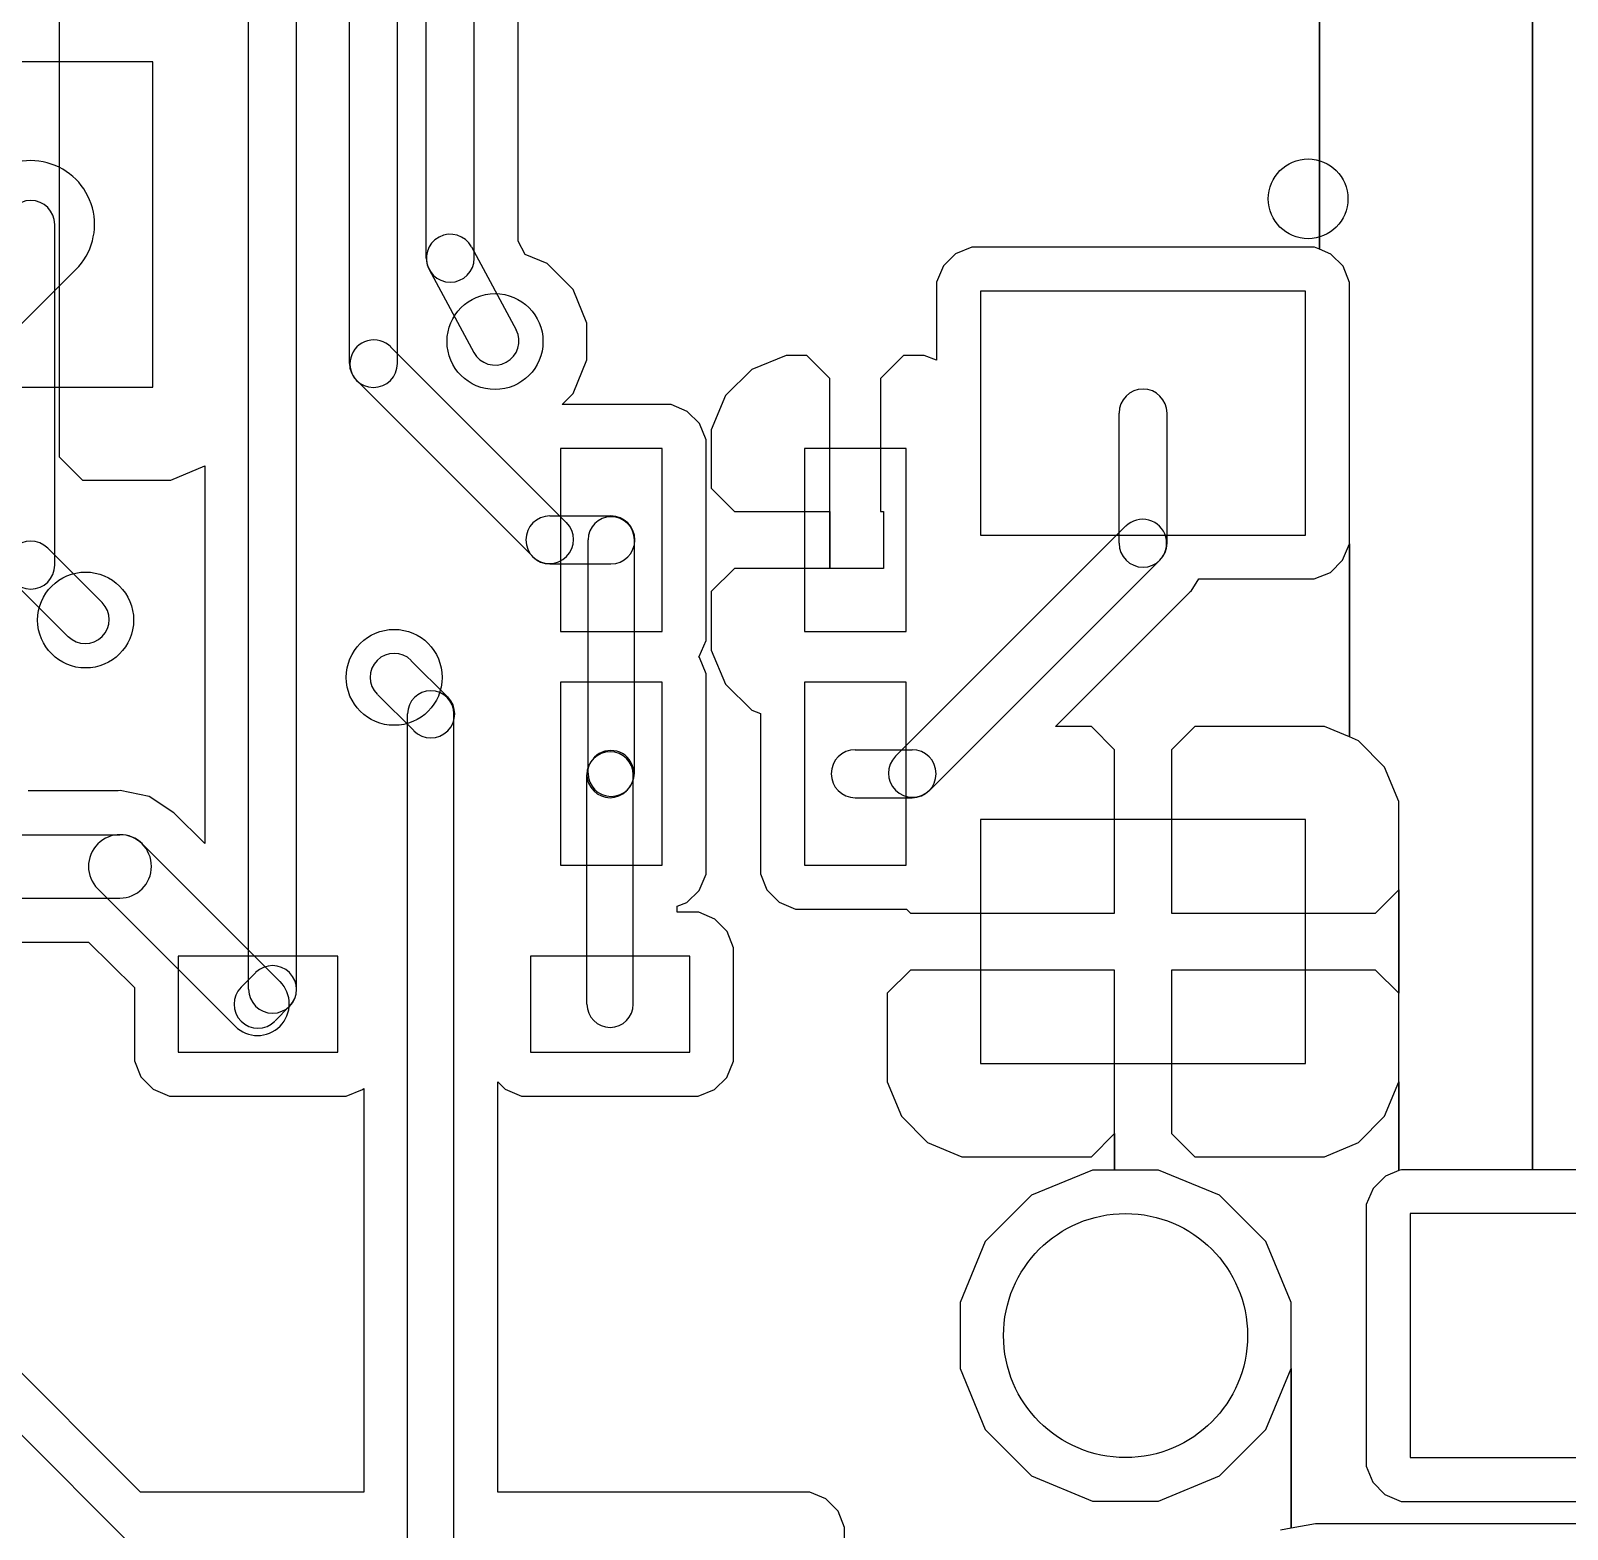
# Model space of a CAD drawing. Extents: x 32880 to 68030, y 27285 to 49782.
# Drawn here: x 52500 to 56280, y 32540 to 36226 of the extents above; entities that cross this region are included whole.
import ezdxf

# ---------------------------------------------------------------- set-up
doc = ezdxf.new("R2010")
doc.units = 0
doc.layers.add('BLACK', color=1, linetype='CONTINUOUS')

msp = doc.modelspace()

# ---------------------------------------------------------------- linework, layer by layer
at = {"layer": 'BLACK'}
for p, q in [((53473, 35666), (53473, 38426)), ((53591, 35666), (53591, 38426)), ((53699, 35708), (53699, 38426)), ((53699, 35708), (53699, 38426)), ((53284, 35407), (53284, 38241)), ((53402, 35407), (53402, 38241)), ((53036, 33868), (53036, 38126)), ((53154, 33868), (53154, 38126)), ((56194, 33424), (56194, 37275)), ((56194, 37275), (56194, 33424)), ((56194, 33424), (56194, 37275)), ((56194, 37275), (56194, 33424)), ((55670, 35688), (55670, 37148)), ((55670, 37148), (55670, 35688)), ((55670, 35688), (55670, 37148)), ((55670, 37148), (55670, 35688)), ((52570, 36321), (52570, 35849)), ((52570, 36321), (52570, 35849)), ((52800, 36149), (52200, 36149)), ((52800, 35349), (52800, 36149)), ((52570, 35849), (52570, 35819)), ((52570, 35849), (52570, 35819)), ((52570, 35819), (52570, 35679)), ((52570, 35819), (52570, 35679)), ((52559, 34911), (52559, 35749)), ((52570, 35679), (52570, 35649)), ((52570, 35679), (52570, 35649)), ((53584, 35694), (53694, 35490)), ((53716, 35675), (53699, 35708)), ((53716, 35675), (53699, 35708)), ((54815, 35693), (54775, 35677)), ((54815, 35693), (54775, 35677)), ((55615, 35693), (54815, 35693)), ((55615, 35693), (54815, 35693)), ((55658, 35693), (55615, 35693)), ((55658, 35693), (55615, 35693)), ((55670, 35688), (55658, 35693)), ((55670, 35688), (55658, 35693)), ((55698, 35676), (55670, 35688)), ((55698, 35676), (55670, 35688)), ((52570, 35649), (52570, 35177)), ((52570, 35649), (52570, 35177)), ((53770, 35653), (53716, 35675)), ((53770, 35653), (53716, 35675)), ((53834, 35589), (53770, 35653)), ((53834, 35589), (53770, 35653)), ((54745, 35647), (54728, 35607)), ((54745, 35647), (54728, 35607)), ((54775, 35677), (54745, 35647)), ((54775, 35677), (54745, 35647)), ((55728, 35646), (55698, 35676)), ((55728, 35646), (55698, 35676)), ((55744, 35606), (55728, 35646)), ((55744, 35606), (55728, 35646)), ((52465, 35492), (52611, 35638)), ((53480, 35638), (53590, 35434)), ((54728, 35607), (54728, 35564)), ((54728, 35607), (54728, 35564)), ((55744, 35006), (55744, 35606)), ((55744, 35006), (55744, 35606)), ((53868, 35506), (53834, 35589)), ((53868, 35506), (53834, 35589)), ((55636, 35585), (54836, 35585)), ((54836, 35585), (54836, 34985)), ((55636, 34985), (55636, 35585)), ((54728, 35564), (54728, 35415)), ((54728, 35564), (54728, 35415)), ((53868, 35416), (53868, 35506)), ((53868, 35416), (53868, 35506)), ((53818, 35015), (53385, 35448)), ((53834, 35333), (53868, 35416)), ((53834, 35333), (53868, 35416)), ((54358, 35427), (54274, 35392)), ((54358, 35427), (54274, 35392)), ((54409, 35427), (54358, 35427)), ((54409, 35427), (54358, 35427)), ((54466, 35370), (54409, 35427)), ((54466, 35370), (54409, 35427)), ((54647, 35427), (54590, 35370)), ((54647, 35427), (54590, 35370)), ((54698, 35427), (54647, 35427)), ((54698, 35427), (54647, 35427)), ((54728, 35415), (54698, 35427)), ((54728, 35415), (54698, 35427)), ((54274, 35392), (54209, 35328)), ((54274, 35392), (54209, 35328)), ((52200, 35349), (52800, 35349)), ((53735, 34932), (53302, 35365)), ((54466, 35043), (54466, 35370)), ((54466, 35043), (54466, 35370)), ((54590, 35370), (54590, 35043)), ((54590, 35370), (54590, 35043)), ((53807, 35306), (53834, 35333)), ((53807, 35306), (53834, 35333)), ((54032, 35306), (53807, 35306)), ((54032, 35306), (53807, 35306)), ((54075, 35306), (54032, 35306)), ((54075, 35306), (54032, 35306)), ((54115, 35289), (54075, 35306)), ((54115, 35289), (54075, 35306)), ((54209, 35328), (54174, 35244)), ((54209, 35328), (54174, 35244)), ((54145, 35259), (54115, 35289)), ((54145, 35259), (54115, 35289)), ((55177, 34965), (55177, 35285)), ((55295, 34965), (55295, 35285)), ((54161, 35219), (54145, 35259)), ((54161, 35219), (54145, 35259)), ((54174, 35244), (54174, 35153)), ((54174, 35244), (54174, 35153)), ((53803, 35198), (53803, 34748)), ((54053, 35198), (53803, 35198)), ((54053, 34748), (54053, 35198)), ((54161, 34769), (54161, 35219)), ((54161, 34769), (54161, 35219)), ((54403, 35198), (54403, 34748)), ((54653, 35198), (54403, 35198)), ((54653, 34748), (54653, 35198)), ((52570, 35177), (52627, 35120)), ((52570, 35177), (52627, 35120)), ((52845, 35120), (52928, 35155)), ((52845, 35120), (52928, 35155)), ((52928, 35155), (52928, 34226)), ((52928, 35155), (52928, 34226)), ((54174, 35153), (54174, 35100)), ((54174, 35153), (54174, 35100)), ((52627, 35120), (52845, 35120)), ((52627, 35120), (52845, 35120)), ((54174, 35100), (54231, 35043)), ((54174, 35100), (54231, 35043)), ((54231, 35043), (54466, 35043)), ((54231, 35043), (54466, 35043)), ((54466, 34903), (54466, 35043)), ((54466, 35043), (54466, 34903)), ((54466, 34903), (54466, 35043)), ((54466, 35043), (54466, 34903)), ((54590, 35043), (54598, 35043)), ((54590, 35043), (54598, 35043)), ((54598, 35043), (54598, 34903)), ((54598, 35043), (54598, 34903)), ((53777, 35032), (53927, 35032)), ((54627, 34441), (55193, 35007)), ((55744, 34963), (55744, 35006)), ((55744, 34963), (55744, 35006)), ((53871, 34399), (53871, 34973)), ((53985, 34399), (53985, 34973)), ((54836, 34985), (55636, 34985)), ((55727, 34923), (55744, 34963)), ((55727, 34923), (55744, 34963)), ((55744, 34489), (55744, 34963)), ((55744, 34963), (55744, 34489)), ((55744, 34489), (55744, 34963)), ((55744, 34963), (55744, 34489)), ((52542, 34953), (52676, 34819)), ((54711, 34357), (55277, 34923)), ((55697, 34893), (55727, 34923)), ((55697, 34893), (55727, 34923)), ((53777, 34914), (53927, 34914)), ((54231, 34903), (54174, 34846)), ((54231, 34903), (54174, 34846)), ((54428, 34903), (54231, 34903)), ((54428, 34903), (54231, 34903)), ((54466, 34903), (54428, 34903)), ((54466, 34903), (54428, 34903)), ((54590, 34903), (54466, 34903)), ((54590, 34903), (54466, 34903)), ((54598, 34903), (54590, 34903)), ((54598, 34903), (54590, 34903)), ((55657, 34877), (55697, 34893)), ((55657, 34877), (55697, 34893)), ((52458, 34869), (52592, 34735)), ((55353, 34846), (55353, 34847)), ((55353, 34847), (55354, 34847)), ((55353, 34846), (55353, 34847)), ((55353, 34847), (55354, 34847)), ((55354, 34847), (55373, 34877)), ((55354, 34847), (55373, 34877)), ((55373, 34877), (55374, 34877)), ((55373, 34877), (55374, 34877)), ((55374, 34877), (55657, 34877)), ((55374, 34877), (55657, 34877)), ((54174, 34846), (54174, 34793)), ((54174, 34846), (54174, 34793)), ((55021, 34514), (55353, 34846)), ((55021, 34514), (55353, 34846)), ((54174, 34793), (54174, 34702)), ((54174, 34793), (54174, 34702)), ((53803, 34748), (54053, 34748)), ((54161, 34726), (54161, 34769)), ((54161, 34726), (54161, 34769)), ((54403, 34748), (54653, 34748)), ((54144, 34686), (54161, 34726)), ((54144, 34686), (54161, 34726)), ((54174, 34702), (54209, 34618)), ((54174, 34702), (54209, 34618)), ((53436, 34676), (53525, 34587)), ((54145, 34684), (54143, 34686)), ((54143, 34686), (54144, 34686)), ((54145, 34684), (54143, 34686)), ((54143, 34686), (54144, 34686)), ((54161, 34644), (54145, 34684)), ((54161, 34644), (54145, 34684)), ((53803, 34623), (53803, 34173)), ((54053, 34623), (53803, 34623)), ((54053, 34173), (54053, 34623)), ((54161, 34194), (54161, 34644)), ((54161, 34194), (54161, 34644)), ((54403, 34623), (54403, 34173)), ((54653, 34623), (54403, 34623)), ((54653, 34173), (54653, 34623)), ((53353, 34593), (53442, 34504)), ((54209, 34618), (54274, 34554)), ((54209, 34618), (54274, 34554)), ((53427, 31613), (53427, 34545)), ((53541, 31613), (53541, 34545)), ((54274, 34554), (54295, 34546)), ((54274, 34554), (54295, 34546)), ((54295, 34546), (54295, 34152)), ((54295, 34546), (54295, 34152)), ((55109, 34514), (55021, 34514)), ((55109, 34514), (55021, 34514)), ((55166, 34457), (55109, 34514)), ((55166, 34457), (55109, 34514)), ((55363, 34514), (55306, 34457)), ((55363, 34514), (55306, 34457)), ((55591, 34514), (55363, 34514)), ((55591, 34514), (55363, 34514)), ((55682, 34514), (55591, 34514)), ((55682, 34514), (55591, 34514)), ((55744, 34489), (55682, 34514)), ((55744, 34489), (55682, 34514)), ((55766, 34479), (55744, 34489)), ((55766, 34479), (55744, 34489)), ((55830, 34414), (55766, 34479)), ((55830, 34414), (55766, 34479)), ((53884, 34436), (53887, 34439)), ((54528, 34457), (54668, 34457)), ((55166, 34055), (55166, 34457)), ((55166, 34055), (55166, 34457)), ((55306, 34457), (55306, 34055)), ((55306, 34457), (55306, 34055)), ((53868, 33831), (53868, 34395)), ((53982, 33831), (53982, 34395)), ((55865, 34330), (55830, 34414)), ((55865, 34330), (55830, 34414)), ((52715, 34356), (52494, 34356)), ((52715, 34356), (52494, 34356)), ((52720, 34357), (52715, 34356)), ((52720, 34357), (52715, 34356)), ((52791, 34342), (52720, 34357)), ((52791, 34342), (52720, 34357)), ((53965, 34355), (53968, 34358)), ((52852, 34302), (52791, 34342)), ((52852, 34302), (52791, 34342)), ((54528, 34339), (54668, 34339)), ((55865, 34112), (55865, 34330)), ((55865, 34112), (55865, 34330)), ((52928, 34226), (52852, 34302)), ((52928, 34226), (52852, 34302)), ((55636, 34285), (54836, 34285)), ((54836, 34285), (54836, 33685)), ((55636, 33685), (55636, 34285)), ((52417, 34248), (52719, 34248)), ((52775, 34225), (53113, 33887)), ((53803, 34173), (54053, 34173)), ((54161, 34151), (54161, 34194)), ((54161, 34151), (54161, 34194)), ((54403, 34173), (54653, 34173)), ((54144, 34111), (54161, 34151)), ((54144, 34111), (54161, 34151)), ((54295, 34152), (54311, 34112)), ((54295, 34152), (54311, 34112)), ((52417, 34092), (52719, 34092)), ((52665, 34115), (53003, 33777)), ((54114, 34081), (54144, 34111)), ((54114, 34081), (54144, 34111)), ((54311, 34112), (54341, 34082)), ((54311, 34112), (54341, 34082)), ((55808, 34055), (55865, 34112)), ((55808, 34055), (55865, 34112)), ((55865, 33858), (55865, 34112)), ((55865, 34112), (55865, 33858)), ((55865, 33858), (55865, 34112)), ((55865, 34112), (55865, 33858)), ((54090, 34072), (54114, 34081)), ((54090, 34072), (54114, 34081)), ((54090, 34057), (54090, 34072)), ((54090, 34057), (54090, 34072)), ((54100, 34057), (54090, 34057)), ((54100, 34057), (54090, 34057)), ((54143, 34057), (54100, 34057)), ((54143, 34057), (54100, 34057)), ((54183, 34040), (54143, 34057)), ((54183, 34040), (54143, 34057)), ((54341, 34082), (54381, 34065)), ((54341, 34082), (54381, 34065)), ((54381, 34065), (54424, 34065)), ((54381, 34065), (54424, 34065)), ((54424, 34065), (54654, 34065)), ((54424, 34065), (54654, 34065)), ((54654, 34065), (54664, 34055)), ((54654, 34065), (54664, 34055)), ((54664, 34055), (55166, 34055)), ((54664, 34055), (55166, 34055)), ((55306, 34055), (55808, 34055)), ((55306, 34055), (55808, 34055)), ((54213, 34010), (54183, 34040)), ((54213, 34010), (54183, 34040)), ((52417, 33984), (52642, 33984)), ((52417, 33984), (52642, 33984)), ((52642, 33984), (52755, 33872)), ((52642, 33984), (52755, 33872)), ((54229, 33970), (54213, 34010)), ((54229, 33970), (54213, 34010)), ((52863, 33949), (52863, 33713)), ((53255, 33949), (52863, 33949)), ((53255, 33713), (53255, 33949)), ((53729, 33949), (53729, 33713)), ((54121, 33949), (53729, 33949)), ((54121, 33713), (54121, 33949)), ((54229, 33734), (54229, 33970)), ((54229, 33734), (54229, 33970)), ((53053, 33908), (53018, 33873)), ((54664, 33915), (54607, 33858)), ((54664, 33915), (54607, 33858)), ((55166, 33915), (54664, 33915)), ((55166, 33915), (54664, 33915)), ((55166, 33513), (55166, 33915)), ((55166, 33513), (55166, 33915)), ((55808, 33915), (55306, 33915)), ((55306, 33915), (55306, 33513)), ((55808, 33915), (55306, 33915)), ((55306, 33915), (55306, 33513)), ((55865, 33858), (55808, 33915)), ((55865, 33858), (55808, 33915)), ((52755, 33872), (52755, 33692)), ((52755, 33872), (52755, 33692)), ((54607, 33858), (54607, 33640)), ((54607, 33858), (54607, 33640)), ((55865, 33640), (55865, 33858)), ((55865, 33640), (55865, 33858)), ((53136, 33825), (53101, 33790)), ((54229, 33691), (54229, 33734)), ((54229, 33691), (54229, 33734)), ((52755, 33692), (52771, 33652)), ((52755, 33692), (52771, 33652)), ((52863, 33713), (53255, 33713)), ((53729, 33713), (54121, 33713)), ((54212, 33651), (54229, 33691)), ((54212, 33651), (54229, 33691)), ((54836, 33685), (55636, 33685)), ((52771, 33652), (52801, 33622)), ((52771, 33652), (52801, 33622)), ((53649, 32631), (53649, 33640)), ((53649, 33640), (53667, 33622)), ((53649, 32631), (53649, 33640)), ((53649, 33640), (53667, 33622)), ((54182, 33621), (54212, 33651)), ((54182, 33621), (54212, 33651)), ((54607, 33640), (54642, 33556)), ((54607, 33640), (54642, 33556)), ((55830, 33556), (55865, 33640)), ((55830, 33556), (55865, 33640)), ((55865, 33422), (55865, 33640)), ((55865, 33640), (55865, 33422)), ((55865, 33422), (55865, 33640)), ((55865, 33640), (55865, 33422)), ((52801, 33622), (52841, 33605)), ((52801, 33622), (52841, 33605)), ((52841, 33605), (52884, 33605)), ((52841, 33605), (52884, 33605)), ((52884, 33605), (53276, 33605)), ((52884, 33605), (53276, 33605)), ((53276, 33605), (53316, 33621)), ((53276, 33605), (53316, 33621)), ((53316, 33621), (53319, 33624)), ((53316, 33621), (53319, 33624)), ((53319, 33624), (53319, 32631)), ((53319, 33624), (53319, 32631)), ((53667, 33622), (53707, 33605)), ((53667, 33622), (53707, 33605)), ((53707, 33605), (53750, 33605)), ((53707, 33605), (53750, 33605)), ((53750, 33605), (54142, 33605)), ((53750, 33605), (54142, 33605)), ((54142, 33605), (54182, 33621)), ((54142, 33605), (54182, 33621)), ((54642, 33556), (54706, 33491)), ((54642, 33556), (54706, 33491)), ((55766, 33491), (55830, 33556)), ((55766, 33491), (55830, 33556)), ((54706, 33491), (54790, 33456)), ((54706, 33491), (54790, 33456)), ((55109, 33456), (55166, 33513)), ((55109, 33456), (55166, 33513)), ((55166, 33423), (55166, 33513)), ((55166, 33513), (55166, 33423)), ((55166, 33423), (55166, 33513)), ((55166, 33513), (55166, 33423)), ((55306, 33513), (55363, 33456)), ((55306, 33513), (55363, 33456)), ((55682, 33456), (55766, 33491)), ((55682, 33456), (55766, 33491)), ((54790, 33456), (54881, 33456)), ((54790, 33456), (54881, 33456)), ((54881, 33456), (55109, 33456)), ((54881, 33456), (55109, 33456)), ((55363, 33456), (55591, 33456)), ((55363, 33456), (55591, 33456)), ((55591, 33456), (55682, 33456)), ((55591, 33456), (55682, 33456)), ((55112, 33423), (54962, 33361)), ((55112, 33423), (54962, 33361)), ((55166, 33423), (55112, 33423)), ((55166, 33423), (55112, 33423)), ((55274, 33423), (55166, 33423)), ((55274, 33423), (55166, 33423)), ((55424, 33361), (55274, 33423)), ((55424, 33361), (55274, 33423)), ((55865, 33422), (55832, 33408)), ((55865, 33422), (55832, 33408)), ((55872, 33424), (55865, 33422)), ((55872, 33424), (55865, 33422)), ((56194, 33424), (55872, 33424)), ((56194, 33424), (55872, 33424)), ((56472, 33424), (56194, 33424)), ((56472, 33424), (56194, 33424)), ((55802, 33378), (55785, 33338)), ((55802, 33378), (55785, 33338)), ((55832, 33408), (55802, 33378)), ((55832, 33408), (55802, 33378)), ((54962, 33361), (54848, 33247)), ((54962, 33361), (54848, 33247)), ((55538, 33247), (55424, 33361)), ((55538, 33247), (55424, 33361)), ((55785, 33338), (55785, 33295)), ((55785, 33338), (55785, 33295)), ((56493, 33316), (55893, 33316)), ((55893, 33316), (55893, 32716)), ((55785, 33295), (55785, 32695)), ((55785, 33295), (55785, 32695)), ((54848, 33247), (54786, 33097)), ((54848, 33247), (54786, 33097)), ((55600, 33097), (55538, 33247)), ((55600, 33097), (55538, 33247)), ((52770, 32631), (52320, 33081)), ((52770, 32631), (52320, 33081)), ((54786, 33097), (54786, 32935)), ((54786, 33097), (54786, 32935)), ((55600, 32935), (55600, 33097)), ((55600, 32935), (55600, 33097)), ((52244, 33005), (53560, 31689)), ((54786, 32935), (54848, 32785)), ((54786, 32935), (54848, 32785)), ((55538, 32785), (55600, 32935)), ((55538, 32785), (55600, 32935)), ((55600, 32542), (55600, 32935)), ((55600, 32935), (55600, 32542)), ((55600, 32542), (55600, 32935)), ((55600, 32935), (55600, 32542)), ((54848, 32785), (54962, 32671)), ((54848, 32785), (54962, 32671)), ((55424, 32671), (55538, 32785)), ((55424, 32671), (55538, 32785)), ((55785, 32695), (55801, 32655)), ((55785, 32695), (55801, 32655)), ((55893, 32716), (56493, 32716)), ((54962, 32671), (55112, 32609)), ((54962, 32671), (55112, 32609)), ((55274, 32609), (55424, 32671)), ((55274, 32609), (55424, 32671)), ((55801, 32655), (55831, 32625)), ((55801, 32655), (55831, 32625)), ((53319, 32631), (52770, 32631)), ((53319, 32631), (52770, 32631)), ((54373, 32631), (53649, 32631)), ((54373, 32631), (53649, 32631)), ((54416, 32631), (54373, 32631)), ((54416, 32631), (54373, 32631)), ((54456, 32614), (54416, 32631)), ((54456, 32614), (54416, 32631)), ((55831, 32625), (55871, 32608)), ((55831, 32625), (55871, 32608)), ((54486, 32584), (54456, 32614)), ((54486, 32584), (54456, 32614)), ((54502, 32544), (54486, 32584)), ((54502, 32544), (54486, 32584)), ((55112, 32609), (55274, 32609)), ((55112, 32609), (55274, 32609)), ((55871, 32608), (55914, 32608)), ((55871, 32608), (55914, 32608)), ((55914, 32608), (56514, 32608)), ((55914, 32608), (56514, 32608)), ((54502, 31838), (54502, 32544)), ((54502, 31838), (54502, 32544)), ((55600, 32542), (55574, 32537)), ((55600, 32542), (55574, 32537)), ((55660, 32553), (55600, 32542)), ((55660, 32553), (55600, 32542)), ((56601, 32553), (55660, 32553)), ((56601, 32553), (55660, 32553))]:
    msp.add_line(p, q, dxfattribs=at)
for centre, radius in [((55642, 35812), 98), ((53642, 35461), 118), ((52635, 34776), 118), ((53394, 34635), 118), ((55193, 33016), 300)]:
    msp.add_circle(centre, radius, dxfattribs=at)
for centre, radius, start, end in [((52500, 35749), 157, 315, 495), ((52500, 35749), 59, 360, 540), ((53532, 35666), 59, 28, 208), ((53532, 35666), 59, 180, 360), ((53642, 35462), 59, 208, 388), ((53344, 35406), 59, 405, 585), ((53343, 35407), 59, 180, 360), ((55236, 35285), 59, 360, 540), ((53777, 34973), 59, 90, 270), ((53776, 34974), 59, 225, 405), ((53928, 34973), 57, 360, 540), ((53927, 34973), 59, 270, 450), ((55235, 34965), 59, 315, 495), ((52500, 34911), 59, 45, 225), ((55236, 34965), 59, 180, 360), ((52500, 34911), 59, 180, 360), ((52634, 34777), 59, 225, 405), ((53394, 34635), 59, 45, 225), ((53484, 34545), 57, 360, 540), ((53484, 34545), 59, 225, 405), ((53925, 34395), 57, 360, 540), ((53925, 34396), 57, 135, 315), ((53927, 34398), 57, 315, 495), ((54528, 34398), 59, 90, 270), ((54669, 34399), 59, 135, 315), ((54668, 34398), 59, 270, 450), ((53928, 34399), 57, 180, 360), ((52720, 34170), 78, 45, 225), ((52719, 34170), 78, 270, 450), ((53095, 33867), 59, -45, 135), ((53059, 33831), 59, 135, 315), ((53058, 33832), 78, 225, 405), ((53095, 33868), 59, 180, 360), ((53925, 33831), 57, 180, 360)]:
    msp.add_arc(centre, radius, start, end, dxfattribs=at)

doc.saveas('drawing.dxf')
